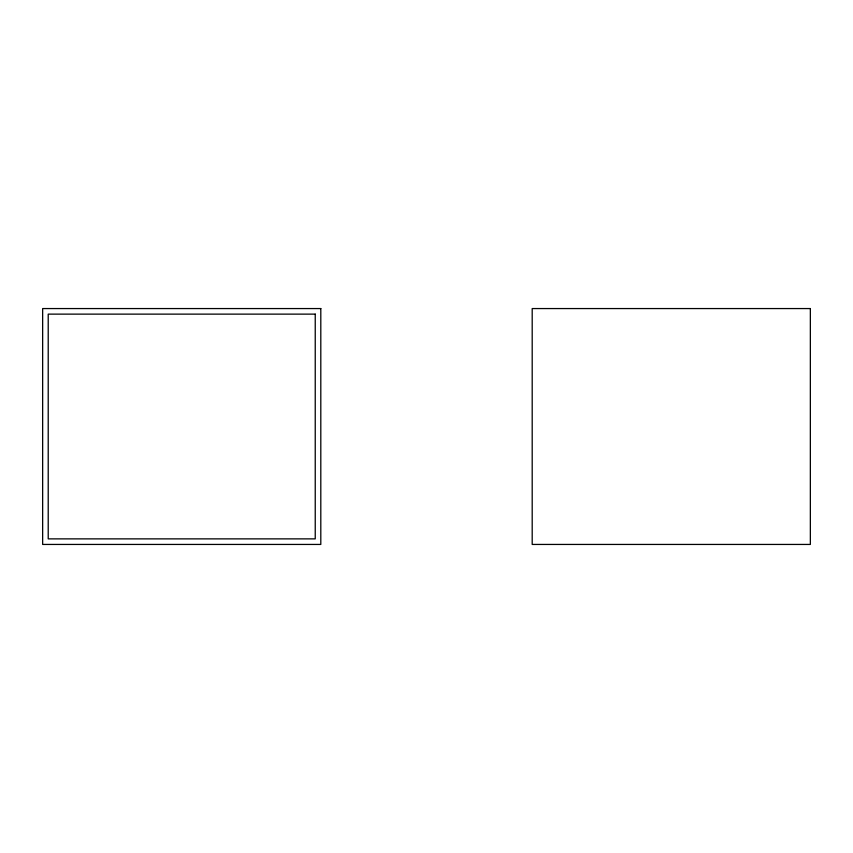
<?xml version="1.0" encoding="UTF-8"?>
<svg xmlns="http://www.w3.org/2000/svg" width="853" height="853" viewBox="0 0 853 853"><rect width="100%" height="100%" fill="white"/><g stroke="black" fill="none" stroke-linecap="round" stroke-linejoin="round"><path stroke-width="1.28" d="M320.803 308.562L42.65 308.562L42.65 544.438L320.803 544.438L320.803 308.562M810.35 308.562L532.197 308.562L532.197 544.438L810.35 544.438L810.35 308.562M315.237 314.128L48.216 314.128L48.216 538.872L315.237 538.872L315.237 314.128"/></g></svg>
